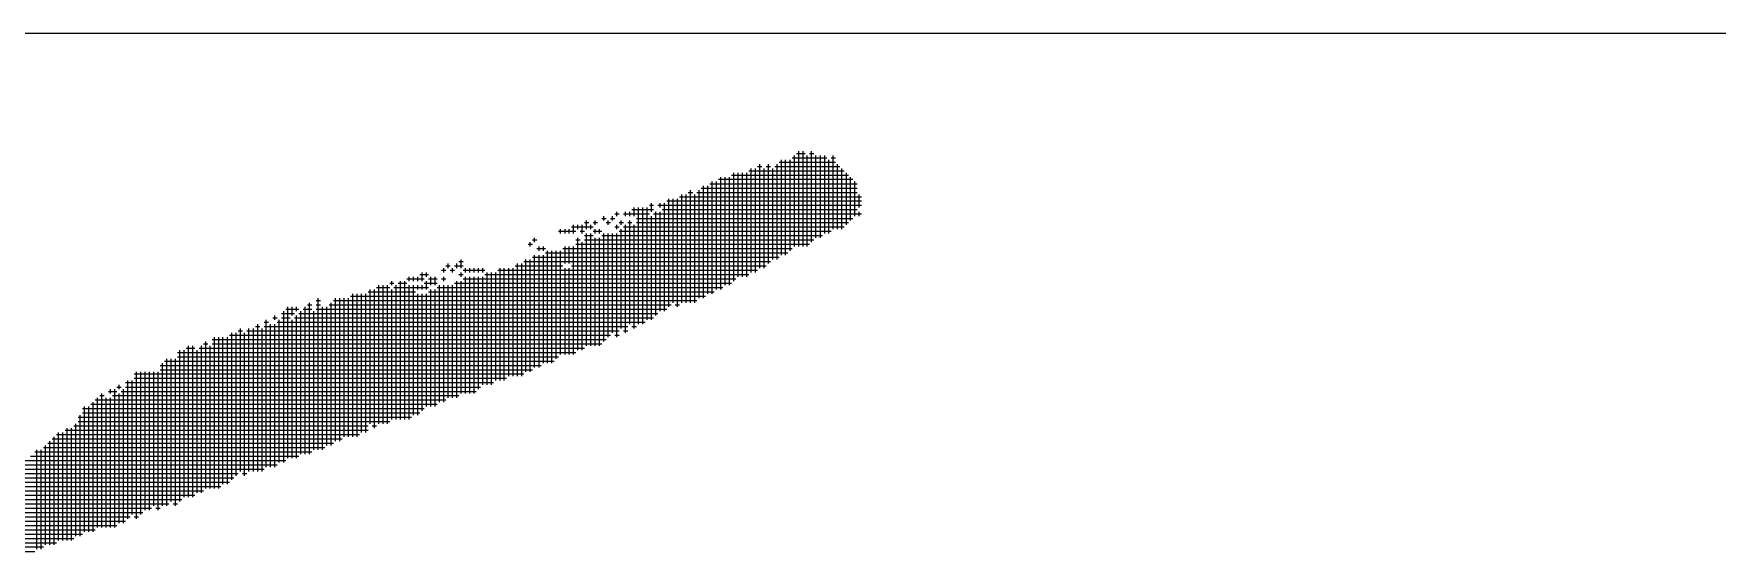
# Model space of a CAD drawing. Header units: feet. Extents: x 0 to 1079770, y 0 to 240000.
# Drawn here: x 955476 to 956946, y 14748 to 15200 of the extents above; entities that cross this region are included whole.
import ezdxf
from ezdxf.enums import TextEntityAlignment as Align

# ---------------------------------------------------------------- set-up
doc = ezdxf.new("R2010")
doc.units = ezdxf.units.FT
doc.header["$LTSCALE"] = 2200
doc.header["$MEASUREMENT"] = 0
for name, color, linetype in [('CX-BORD-LIN1', 4, 'CONTINUOUS'), ('CX-BORD-LIN2', 3, 'CONTINUOUS'), ('CX-BORD-TEX2', 7, 'CONTINUOUS'), ('CX-BORD-TEX3', 6, 'CONTINUOUS'), ('CX-MISC', 2, 'CONTINUOUS')]:
    doc.layers.add(name, color=color, linetype=linetype)
doc.styles.add('TB_TEXT', font='')
doc.styles.add('TB_WBTXT', font='')
doc.styles.add('TB_WMTXT', font='')
doc.styles.get('TB_TEXT').set_extended_font_data('DotumChe')
doc.styles.get('TB_WBTXT').set_extended_font_data('Dotum')
doc.styles.get('TB_WMTXT').set_extended_font_data('DotumChe')

# ---------------------------------------------------------------- blocks, each defined once
blk = doc.blocks.new('CXBLKA1-KHCA-1')
at = {"layer": 'CX-BORD-LIN2'}
blk.add_lwpolyline([(558, 12), (270, 12)], dxfattribs=at)
at = {"layer": 'CX-BORD-LIN1', "style": 'TB_TEXT'}
for tag, p in [('TR_RCON5', (342.3033, 33)), ('TR_RCON4', (342.3033, 27)), ('TR_RCON3', (342.3033, 21)), ('TR_RCON2', (342.3033, 15)), ('TR_RCON1', (342.3033, 9))]:
    blk.add_attdef(tag, text='', height=3.5, dxfattribs=at).set_placement(p, align=Align.MIDDLE_LEFT)
for tag, height, p in [('TR_DGN5', 3.5, (451.1185, 33)), ('TR_CHK5', 3.5, (491.1185, 33)), ('TR_RDAT5', 3.5, (317.5, 33)), ('TR_APP5', 3.5, (531.1185, 33)), ('TR_RNUM5', 3, (285.1051, 32.6366)), ('TR_DGN4', 3.5, (451.1185, 27)), ('TR_CHK4', 3.5, (491.1185, 27)), ('TR_RDAT4', 3.5, (317.5, 27)), ('TR_APP4', 3.5, (531.1185, 27)), ('TR_RNUM4', 3, (285.1051, 26.6366)), ('TR_DGN3', 3.5, (451.1185, 21)), ('TR_CHK3', 3.5, (491.1185, 21)), ('TR_RDAT3', 3.5, (317.5, 21)), ('TR_APP3', 3.5, (531.1185, 21)), ('TR_RNUM3', 3, (285.1051, 20.6366)), ('TR_DGN2', 3.5, (451.1185, 15)), ('TR_CHK2', 3.5, (491.1185, 15)), ('TR_RDAT2', 3.5, (317.5, 15)), ('TR_APP2', 3.5, (531.1185, 15)), ('TR_RNUM2', 3, (285.1051, 14.6366)), ('TR_DGN1', 3.5, (451.1185, 9)), ('TR_CHK1', 3.5, (491.1185, 9)), ('TR_RDAT1', 3.5, (317.5, 9)), ('TR_APP1', 3.5, (531.1185, 9)), ('TR_RNUM1', 3, (285.1051, 8.6366))]:
    blk.add_attdef(tag, text='', height=height, dxfattribs=at).set_placement(p, align=Align.MIDDLE_CENTER)
at = {"layer": 'CX-BORD-LIN2', "style": 'TB_TEXT'}
blk.add_attdef('TD_VERSION', text='', height=3, rotation=90, dxfattribs=at).set_placement((800.5, 48.0149), align=Align.MIDDLE_CENTER)
at = {"layer": 'CX-BORD-TEX2', "style": 'TB_WMTXT'}
for tag, height, p in [('TB_CNAME', 5, (15.3448, 531.8324)), ('TB_CSCOP', 4, (16.6346, 523.8324))]:
    blk.add_attdef(tag, text='', height=height, dxfattribs=at).set_placement(p, align=Align.BOTTOM_LEFT)
at = {"layer": 'CX-BORD-TEX2', "style": 'TB_WBTXT'}
for tag, height, p in [('TB_MTITIL', 10, (398, 533.3264)), ('TB_STITL', 7, (398, 518.3264))]:
    blk.add_attdef(tag, text='', height=height, dxfattribs=at).set_placement(p, align=Align.MIDDLE_CENTER)
at = {"layer": 'CX-BORD-TEX3', "style": 'TB_TEXT'}
for tag, height, p in [('TD_LNDST', 4.5, (215, 31.5)), ('TD_DSECT', 4.5, (605.5, 31.5)), ('TD_DDIST', 4.5, (654.5, 31.5)), ('TD_DNAME_TOP', 4.5, (755, 27.957)), ('TD_CSECT', 4.5, (605.5, 22.5)), ('TD_CDIST', 4.5, (654.5, 22.5)), ('TD_DNAME_MAIN', 4.5, (755, 21.4731)), ('TD_DNAME_BOT', 3, (755, 15.2489)), ('TD_HSCAL', 4.5, (620.8841, 13.7484)), ('TD_VSCAL', 4.5, (656.8615, 13.7484)), ('TD_CCOMP', 4.5, (215, 13.5927)), ('TD_CSTEP', 4.5, (250.744, 5.125)), ('TD_FIELD', 4.5, (180, 5.125)), ('TD_DWGNO', 4.5, (755, 5.0017)), ('TD_DWGCODE', 4.5, (637, 4.7908))]:
    blk.add_attdef(tag, text='', height=height, dxfattribs=at).set_placement(p, align=Align.MIDDLE_CENTER)
for tag, height, width, p in [('TD_DCOMP', 4.5, 0.95, (215, 22.5875)), ('TD_CNAME', 5, 0.78, (65, 7.5956))]:
    blk.add_attdef(tag, text='', height=height, dxfattribs=dict(at, width=width)).set_placement(p, align=Align.MIDDLE_CENTER)

msp = doc.modelspace()

# ---------------------------------------------------------------- linework, layer by layer
at = {"layer": 'CX-MISC'}
for p, q in [((956127.1, 15087.8, 9817), (956176.2, 15087.8, 9817)), ((956129, 15006.5, 9817), (956129, 15089.7, 9817)), ((956132.7, 15006.5, 9817), (956132.7, 15089.7, 9817)), ((956136.5, 15010.3, 9817), (956136.5, 15089.7, 9817)), ((956138.4, 15091.6, 9817), (956168.6, 15091.6, 9817)), ((956140.3, 15014.1, 9817), (956140.3, 15093.5, 9817)), ((956142.2, 15095.3, 9817), (956149.7, 15095.3, 9817)), ((956144.1, 15014.1, 9817), (956144.1, 15097.2, 9817)), ((956147.9, 15014.1, 9817), (956147.9, 15097.2, 9817)), ((956151.6, 15014.1, 9817), (956151.6, 15093.5, 9817)), ((956153.5, 15095.3, 9817), (956157.3, 15095.3, 9817)), ((956155.4, 15017.9, 9817), (956155.4, 15097.2, 9817)), ((956159.2, 15021.6, 9817), (956159.2, 15093.5, 9817)), ((956163, 15021.6, 9817), (956163, 15093.5, 9817)), ((956166.8, 15025.4, 9817), (956166.8, 15093.5, 9817)), ((956170.5, 15025.4, 9817), (956170.5, 15089.7, 9817)), ((956172.4, 15091.6, 9817), (956176.2, 15091.6, 9817)), ((956174.3, 15029.2, 9817), (956174.3, 15093.5, 9817)), ((956074.1, 15072.7, 9817), (956191.3, 15072.7, 9817)), ((956076, 14976.3, 9817), (956076, 15074.6, 9817)), ((956079.8, 14980.1, 9817), (956079.8, 15074.6, 9817)), ((956083.6, 14980.1, 9817), (956083.6, 15074.6, 9817)), ((956085.5, 15076.4, 9817), (956187.5, 15076.4, 9817)), ((956087.4, 14983.8, 9817), (956087.4, 15078.3, 9817)), ((956091.2, 14987.6, 9817), (956091.2, 15078.3, 9817)), ((956094.9, 14987.6, 9817), (956094.9, 15078.3, 9817)), ((956098.7, 14987.6, 9817), (956098.7, 15078.3, 9817)), ((956100.6, 15080.2, 9817), (956183.8, 15080.2, 9817)), ((956102.5, 14991.4, 9817), (956102.5, 15082.1, 9817)), ((956106.3, 14991.4, 9817), (956106.3, 15082.1, 9817)), ((956108.2, 15084, 9817), (956111.9, 15084, 9817)), ((956110.1, 14995.2, 9817), (956110.1, 15085.9, 9817)), ((956113.8, 14995.2, 9817), (956113.8, 15082.1, 9817)), ((956115.7, 15084, 9817), (956119.5, 15084, 9817)), ((956117.6, 14999, 9817), (956117.6, 15085.9, 9817)), ((956121.4, 15002.7, 9817), (956121.4, 15082.1, 9817)), ((956123.3, 15084, 9817), (956180, 15084, 9817)), ((956125.2, 15002.7, 9817), (956125.2, 15085.9, 9817)), ((956178.1, 15029.2, 9817), (956178.1, 15085.9, 9817)), ((956181.9, 15029.2, 9817), (956181.9, 15082.1, 9817)), ((956185.7, 15033, 9817), (956185.7, 15078.3, 9817)), ((956189.4, 15036.8, 9817), (956189.4, 15074.6, 9817)), ((956040.1, 15057.5, 9817), (956198.9, 15057.5, 9817)), ((956042, 14964.9, 9817), (956042, 15059.4, 9817)), ((956045.8, 14964.9, 9817), (956045.8, 15059.4, 9817)), ((956047.7, 15061.3, 9817), (956051.5, 15061.3, 9817)), ((956049.6, 14964.9, 9817), (956049.6, 15063.2, 9817)), ((956053.4, 14964.9, 9817), (956053.4, 15059.4, 9817)), ((956055.2, 15061.3, 9817), (956195.1, 15061.3, 9817)), ((956057.1, 14968.7, 9817), (956057.1, 15063.2, 9817)), ((956059, 15065.1, 9817), (956195.1, 15065.1, 9817)), ((956060.9, 14968.7, 9817), (956060.9, 15067, 9817)), ((956064.7, 14972.5, 9817), (956064.7, 15067, 9817)), ((956066.6, 15068.9, 9817), (956195.1, 15068.9, 9817)), ((956068.5, 14972.5, 9817), (956068.5, 15070.8, 9817)), ((956072.3, 14976.3, 9817), (956072.3, 15070.8, 9817)), ((956193.2, 15040.5, 9817), (956193.2, 15070.8, 9817)), ((956197, 15048.1, 9817), (956197, 15059.4, 9817)), ((955983.4, 15042.4, 9817), (955987.2, 15042.4, 9817)), ((955985.3, 15040.5, 9817), (955985.3, 15044.3, 9817)), ((955991, 15042.4, 9817), (956013.7, 15042.4, 9817)), ((955992.9, 15040.5, 9817), (955992.9, 15044.3, 9817)), ((955996.7, 15040.5, 9817), (955996.7, 15044.3, 9817)), ((955998.5, 15046.2, 9817), (956017.4, 15046.2, 9817)), ((956000.4, 15040.5, 9817), (956000.4, 15048.1, 9817)), ((956004.2, 14946, 9817), (956004.2, 15048.1, 9817)), ((956008, 14946, 9817), (956008, 15048.1, 9817)), ((956011.8, 14949.8, 9817), (956011.8, 15048.1, 9817)), ((956013.7, 15050, 9817), (956017.4, 15050, 9817)), ((956015.6, 15044.3, 9817), (956015.6, 15051.9, 9817)), ((956017.4, 15042.4, 9817), (956198.9, 15042.4, 9817)), ((956019.3, 14953.6, 9817), (956019.3, 15044.3, 9817)), ((956021.2, 15050, 9817), (956198.9, 15050, 9817)), ((956023.1, 15048.1, 9817), (956023.1, 15051.9, 9817)), ((956023.1, 14957.4, 9817), (956023.1, 15044.3, 9817)), ((956025, 15046.2, 9817), (956195.1, 15046.2, 9817)), ((956026.9, 14957.4, 9817), (956026.9, 15051.9, 9817)), ((956028.8, 15053.8, 9817), (956198.9, 15053.8, 9817)), ((956030.7, 14961.2, 9817), (956030.7, 15055.7, 9817)), ((956034.5, 14964.9, 9817), (956034.5, 15055.7, 9817)), ((956038.2, 14961.2, 9817), (956038.2, 15055.7, 9817)), ((956197, 15040.5, 9817), (956197, 15044.3, 9817)), ((955936.2, 15025.4, 9817), (955936.2, 15029.2, 9817)), ((955940, 15025.4, 9817), (955940, 15029.2, 9817)), ((955943.7, 15025.4, 9817), (955943.7, 15029.2, 9817)), ((955945.6, 15031.1, 9817), (955964.5, 15031.1, 9817)), ((955947.5, 15025.4, 9817), (955947.5, 15033, 9817)), ((955951.3, 15029.2, 9817), (955951.3, 15033, 9817)), ((955955.1, 15025.4, 9817), (955955.1, 15033, 9817)), ((955957, 15034.9, 9817), (955960.7, 15034.9, 9817)), ((955958.9, 15029.2, 9817), (955958.9, 15036.8, 9817)), ((955962.6, 15029.2, 9817), (955962.6, 15033, 9817)), ((955964.5, 15034.9, 9817), (955968.3, 15034.9, 9817)), ((955966.4, 15033, 9817), (955966.4, 15036.8, 9817)), ((955966.4, 15025.4, 9817), (955966.4, 15029.2, 9817)), ((955970.2, 15025.4, 9817), (955970.2, 15029.2, 9817)), ((955972.1, 15038.6, 9817), (955975.9, 15038.6, 9817)), ((955974, 15036.8, 9817), (955974, 15040.5, 9817)), ((955975.9, 15034.9, 9817), (955979.6, 15034.9, 9817)), ((955977.8, 15033, 9817), (955977.8, 15036.8, 9817)), ((955979.6, 15038.6, 9817), (955983.4, 15038.6, 9817)), ((955981.5, 15036.8, 9817), (955981.5, 15040.5, 9817)), ((955983.4, 15031.1, 9817), (955987.2, 15031.1, 9817)), ((955985.3, 15029.2, 9817), (955985.3, 15033, 9817)), ((955987.2, 15034.9, 9817), (955991, 15034.9, 9817)), ((955989.1, 15033, 9817), (955989.1, 15036.8, 9817)), ((955989.1, 14942.3, 9817), (955989.1, 15029.2, 9817)), ((955991, 15031.1, 9817), (956183.8, 15031.1, 9817)), ((955992.9, 14938.5, 9817), (955992.9, 15033, 9817)), ((955994.8, 15034.9, 9817), (955998.5, 15034.9, 9817)), ((955996.7, 14946, 9817), (955996.7, 15036.8, 9817)), ((956000.4, 14942.3, 9817), (956000.4, 15033, 9817)), ((956002.3, 15038.6, 9817), (956191.3, 15038.6, 9817)), ((956002.3, 15034.9, 9817), (956187.5, 15034.9, 9817)), ((956015.6, 14949.8, 9817), (956015.6, 15040.5, 9817)), ((955907.8, 15016, 9817), (955911.6, 15016, 9817)), ((955909.7, 15014.1, 9817), (955909.7, 15017.9, 9817)), ((955911.6, 15019.7, 9817), (955915.4, 15019.7, 9817)), ((955913.5, 15017.9, 9817), (955913.5, 15021.6, 9817)), ((955917.3, 15010.3, 9817), (955917.3, 15014.1, 9817)), ((955921.1, 15010.3, 9817), (955921.1, 15014.1, 9817)), ((955934.3, 15027.3, 9817), (955949.4, 15027.3, 9817)), ((955940, 14999, 9817), (955940, 15014.1, 9817)), ((955943.7, 14999, 9817), (955943.7, 15014.1, 9817)), ((955947.5, 14919.6, 9817), (955947.5, 15014.1, 9817)), ((955949.4, 15019.7, 9817), (955953.2, 15019.7, 9817)), ((955949.4, 15016, 9817), (956153.5, 15016, 9817)), ((955951.3, 14923.4, 9817), (955951.3, 15021.6, 9817)), ((955953.2, 15027.3, 9817), (955957, 15027.3, 9817)), ((955955.1, 14923.4, 9817), (955955.1, 15017.9, 9817)), ((955957, 15023.5, 9817), (955964.5, 15023.5, 9817)), ((955957, 15019.7, 9817), (956157.3, 15019.7, 9817)), ((955958.9, 14927.1, 9817), (955958.9, 15025.4, 9817)), ((955962.6, 14927.1, 9817), (955962.6, 15025.4, 9817)), ((955964.5, 15027.3, 9817), (955972.1, 15027.3, 9817)), ((955966.4, 14927.1, 9817), (955966.4, 15021.6, 9817)), ((955970.2, 14927.1, 9817), (955970.2, 15021.6, 9817)), ((955972.1, 15023.5, 9817), (956164.9, 15023.5, 9817)), ((955974, 14930.9, 9817), (955974, 15025.4, 9817)), ((955977.8, 14934.7, 9817), (955977.8, 15025.4, 9817)), ((955981.5, 14938.5, 9817), (955981.5, 15025.4, 9817)), ((955985.3, 14934.7, 9817), (955985.3, 15025.4, 9817)), ((955987.2, 15027.3, 9817), (956172.4, 15027.3, 9817)), ((955837.9, 14995.2, 9817), (955837.9, 14999, 9817)), ((955845.5, 14995.2, 9817), (955845.5, 14999, 9817)), ((955847.3, 15000.8, 9817), (955851.1, 15000.8, 9817)), ((955849.2, 14995.2, 9817), (955849.2, 15002.7, 9817)), ((955898.4, 14900.7, 9817), (955898.4, 14999, 9817)), ((955902.2, 14900.7, 9817), (955902.2, 14999, 9817)), ((955904, 15000.8, 9817), (956119.5, 15000.8, 9817)), ((955905.9, 14904.5, 9817), (955905.9, 15002.7, 9817)), ((955909.7, 14904.5, 9817), (955909.7, 15002.7, 9817)), ((955911.6, 15004.6, 9817), (956127.1, 15004.6, 9817)), ((955913.5, 14908.2, 9817), (955913.5, 15006.5, 9817)), ((955915.4, 15012.2, 9817), (955922.9, 15012.2, 9817)), ((955917.3, 14908.2, 9817), (955917.3, 15006.5, 9817)), ((955921.1, 14912, 9817), (955921.1, 15006.5, 9817)), ((955922.9, 15008.4, 9817), (956134.6, 15008.4, 9817)), ((955924.8, 14912, 9817), (955924.8, 15010.3, 9817)), ((955928.6, 14912, 9817), (955928.6, 15010.3, 9817)), ((955932.4, 14915.8, 9817), (955932.4, 15010.3, 9817)), ((955936.2, 14919.6, 9817), (955936.2, 15010.3, 9817)), ((955938.1, 15012.2, 9817), (956138.4, 15012.2, 9817)), ((955788.8, 14980.1, 9817), (955788.8, 14983.8, 9817)), ((955796.3, 14862.9, 9817), (955796.3, 14983.8, 9817)), ((955800.1, 14862.9, 9817), (955800.1, 14983.8, 9817)), ((955802, 14985.7, 9817), (955817.1, 14985.7, 9817)), ((955803.9, 14983.8, 9817), (955803.9, 14987.6, 9817)), ((955807.7, 14983.8, 9817), (955807.7, 14987.6, 9817)), ((955811.4, 14983.8, 9817), (955811.4, 14987.6, 9817)), ((955813.3, 14989.5, 9817), (955820.9, 14989.5, 9817)), ((955815.2, 14983.8, 9817), (955815.2, 14991.4, 9817)), ((955819, 14987.6, 9817), (955819, 14991.4, 9817)), ((955819, 14976.3, 9817), (955819, 14983.8, 9817)), ((955820.9, 14985.7, 9817), (955828.4, 14985.7, 9817)), ((955822.8, 14980.1, 9817), (955822.8, 14987.6, 9817)), ((955826.6, 14980.1, 9817), (955826.6, 14987.6, 9817)), ((955832.2, 14993.3, 9817), (955836, 14993.3, 9817)), ((955832.2, 14985.7, 9817), (955836, 14985.7, 9817)), ((955834.1, 14991.4, 9817), (955834.1, 14995.2, 9817)), ((955834.1, 14983.8, 9817), (955834.1, 14987.6, 9817)), ((955836, 14997.1, 9817), (955839.8, 14997.1, 9817)), ((955839.8, 14993.3, 9817), (955843.6, 14993.3, 9817)), ((955841.7, 14991.4, 9817), (955841.7, 14995.2, 9817)), ((955843.6, 14997.1, 9817), (955851.1, 14997.1, 9817)), ((955845.5, 14881.8, 9817), (955845.5, 14983.8, 9817)), ((955847.3, 14989.5, 9817), (955851.1, 14989.5, 9817)), ((955849.2, 14987.6, 9817), (955849.2, 14991.4, 9817)), ((955849.2, 14885.6, 9817), (955849.2, 14983.8, 9817)), ((955851.1, 14993.3, 9817), (955870, 14993.3, 9817)), ((955851.1, 14985.7, 9817), (956089.3, 14985.7, 9817)), ((955853, 14991.4, 9817), (955853, 14995.2, 9817)), ((955853, 14885.6, 9817), (955853, 14987.6, 9817)), ((955856.8, 14991.4, 9817), (955856.8, 14995.2, 9817)), ((955856.8, 14885.6, 9817), (955856.8, 14987.6, 9817)), ((955860.6, 14991.4, 9817), (955860.6, 14995.2, 9817)), ((955860.6, 14885.6, 9817), (955860.6, 14987.6, 9817)), ((955864.4, 14991.4, 9817), (955864.4, 14995.2, 9817)), ((955864.4, 14889.3, 9817), (955864.4, 14987.6, 9817)), ((955868.1, 14991.4, 9817), (955868.1, 14995.2, 9817)), ((955868.1, 14893.1, 9817), (955868.1, 14987.6, 9817)), ((955870, 14989.5, 9817), (956100.6, 14989.5, 9817)), ((955871.9, 14893.1, 9817), (955871.9, 14991.4, 9817)), ((955875.7, 14893.1, 9817), (955875.7, 14991.4, 9817)), ((955879.5, 14896.9, 9817), (955879.5, 14991.4, 9817)), ((955881.4, 14993.3, 9817), (956108.2, 14993.3, 9817)), ((955883.3, 14896.9, 9817), (955883.3, 14995.2, 9817)), ((955887, 14896.9, 9817), (955887, 14995.2, 9817)), ((955890.8, 14900.7, 9817), (955890.8, 14995.2, 9817)), ((955894.6, 14900.7, 9817), (955894.6, 14995.2, 9817)), ((955896.5, 14997.1, 9817), (955938.1, 14997.1, 9817)), ((955940, 14919.6, 9817), (955940, 14995.2, 9817)), ((955943.7, 14919.6, 9817), (955943.7, 14995.2, 9817)), ((955945.6, 14997.1, 9817), (956115.7, 14997.1, 9817)), ((955752.8, 14970.6, 9817), (956062.8, 14970.6, 9817)), ((955754.7, 14847.8, 9817), (955754.7, 14972.5, 9817)), ((955758.5, 14847.8, 9817), (955758.5, 14972.5, 9817)), ((955762.3, 14851.5, 9817), (955762.3, 14972.5, 9817)), ((955766.1, 14851.5, 9817), (955766.1, 14972.5, 9817)), ((955768, 14974.4, 9817), (955809.5, 14974.4, 9817)), ((955769.9, 14859.1, 9817), (955769.9, 14976.3, 9817)), ((955773.6, 14855.3, 9817), (955773.6, 14976.3, 9817)), ((955775.5, 14978.2, 9817), (955786.9, 14978.2, 9817)), ((955777.4, 14859.1, 9817), (955777.4, 14980.1, 9817)), ((955781.2, 14859.1, 9817), (955781.2, 14980.1, 9817)), ((955785, 14859.1, 9817), (955785, 14980.1, 9817)), ((955786.9, 14981.9, 9817), (955790.6, 14981.9, 9817)), ((955788.8, 14862.9, 9817), (955788.8, 14976.3, 9817)), ((955790.6, 14978.2, 9817), (955820.9, 14978.2, 9817)), ((955792.5, 14862.9, 9817), (955792.5, 14980.1, 9817)), ((955794.4, 14981.9, 9817), (955802, 14981.9, 9817)), ((955803.9, 14862.9, 9817), (955803.9, 14980.1, 9817)), ((955807.7, 14866.7, 9817), (955807.7, 14980.1, 9817)), ((955811.4, 14976.3, 9817), (955811.4, 14980.1, 9817)), ((955811.4, 14866.7, 9817), (955811.4, 14972.5, 9817)), ((955815.2, 14976.3, 9817), (955815.2, 14980.1, 9817)), ((955815.2, 14870.4, 9817), (955815.2, 14972.5, 9817)), ((955817.1, 14981.9, 9817), (955828.4, 14981.9, 9817)), ((955819, 14874.2, 9817), (955819, 14972.5, 9817)), ((955820.9, 14974.4, 9817), (956070.4, 14974.4, 9817)), ((955822.8, 14874.2, 9817), (955822.8, 14976.3, 9817)), ((955826.6, 14874.2, 9817), (955826.6, 14976.3, 9817)), ((955828.4, 14978.2, 9817), (956077.9, 14978.2, 9817)), ((955830.3, 14878, 9817), (955830.3, 14980.1, 9817)), ((955834.1, 14878, 9817), (955834.1, 14980.1, 9817)), ((955837.9, 14881.8, 9817), (955837.9, 14980.1, 9817)), ((955841.7, 14881.8, 9817), (955841.7, 14980.1, 9817)), ((955843.6, 14981.9, 9817), (956085.5, 14981.9, 9817)), ((955692.4, 14955.5, 9817), (955703.7, 14955.5, 9817)), ((955694.3, 14825.1, 9817), (955694.3, 14957.4, 9817)), ((955696.1, 14959.3, 9817), (955707.5, 14959.3, 9817)), ((955698, 14828.9, 9817), (955698, 14961.2, 9817)), ((955701.8, 14953.6, 9817), (955701.8, 14961.2, 9817)), ((955705.6, 14957.4, 9817), (955705.6, 14961.2, 9817)), ((955707.5, 14955.5, 9817), (956021.2, 14955.5, 9817)), ((955709.4, 14832.6, 9817), (955709.4, 14957.4, 9817)), ((955711.3, 14959.3, 9817), (955718.8, 14959.3, 9817)), ((955713.2, 14832.6, 9817), (955713.2, 14961.2, 9817)), ((955715, 14963, 9817), (955718.8, 14963, 9817)), ((955716.9, 14832.6, 9817), (955716.9, 14964.9, 9817)), ((955720.7, 14836.4, 9817), (955720.7, 14957.4, 9817)), ((955722.6, 14966.8, 9817), (955726.4, 14966.8, 9817)), ((955722.6, 14963, 9817), (955726.4, 14963, 9817)), ((955722.6, 14959.3, 9817), (956028.8, 14959.3, 9817)), ((955724.5, 14836.4, 9817), (955724.5, 14968.7, 9817)), ((955728.3, 14836.4, 9817), (955728.3, 14961.2, 9817)), ((955732.1, 14840.2, 9817), (955732.1, 14961.2, 9817)), ((955733.9, 14963, 9817), (956032.6, 14963, 9817)), ((955735.8, 14840.2, 9817), (955735.8, 14964.9, 9817)), ((955737.7, 14966.8, 9817), (956055.2, 14966.8, 9817)), ((955739.6, 14844, 9817), (955739.6, 14968.7, 9817)), ((955743.4, 14844, 9817), (955743.4, 14968.7, 9817)), ((955747.2, 14847.8, 9817), (955747.2, 14968.7, 9817)), ((955751, 14847.8, 9817), (955751, 14968.7, 9817)), ((956036.3, 14963, 9817), (956040.1, 14963, 9817)), ((955654.6, 14940.4, 9817), (955658.3, 14940.4, 9817)), ((955656.5, 14817.5, 9817), (955656.5, 14942.3, 9817)), ((955662.1, 14940.4, 9817), (955987.2, 14940.4, 9817)), ((955664, 14817.5, 9817), (955664, 14942.3, 9817)), ((955667.8, 14817.5, 9817), (955667.8, 14942.3, 9817)), ((955669.7, 14944.1, 9817), (955673.5, 14944.1, 9817)), ((955671.6, 14817.5, 9817), (955671.6, 14946, 9817)), ((955675.4, 14817.5, 9817), (955675.4, 14942.3, 9817)), ((955677.2, 14947.9, 9817), (955681, 14947.9, 9817)), ((955677.2, 14944.1, 9817), (955994.8, 14944.1, 9817)), ((955679.1, 14821.3, 9817), (955679.1, 14949.8, 9817)), ((955682.9, 14821.3, 9817), (955682.9, 14946, 9817)), ((955684.8, 14951.7, 9817), (955688.6, 14951.7, 9817)), ((955686.7, 14949.8, 9817), (955686.7, 14953.6, 9817)), ((955686.7, 14821.3, 9817), (955686.7, 14946, 9817)), ((955688.6, 14947.9, 9817), (956009.9, 14947.9, 9817)), ((955690.5, 14825.1, 9817), (955690.5, 14949.8, 9817)), ((955692.4, 14951.7, 9817), (955699.9, 14951.7, 9817)), ((955701.8, 14828.9, 9817), (955701.8, 14949.8, 9817)), ((955703.7, 14951.7, 9817), (956017.4, 14951.7, 9817)), ((955705.6, 14828.9, 9817), (955705.6, 14953.6, 9817)), ((955991, 14940.4, 9817), (955994.8, 14940.4, 9817)), ((955998.5, 14944.1, 9817), (956002.3, 14944.1, 9817)), ((955609.2, 14925.2, 9817), (955616.8, 14925.2, 9817)), ((955611.1, 14794.8, 9817), (955611.1, 14927.1, 9817)), ((955614.9, 14794.8, 9817), (955614.9, 14927.1, 9817)), ((955620.5, 14925.2, 9817), (955957, 14925.2, 9817)), ((955622.4, 14798.6, 9817), (955622.4, 14927.1, 9817)), ((955624.3, 14929, 9817), (955628.1, 14929, 9817)), ((955626.2, 14802.4, 9817), (955626.2, 14930.9, 9817)), ((955630, 14802.4, 9817), (955630, 14927.1, 9817)), ((955631.9, 14932.8, 9817), (955975.9, 14932.8, 9817)), ((955631.9, 14929, 9817), (955972.1, 14929, 9817)), ((955633.8, 14802.4, 9817), (955633.8, 14934.7, 9817)), ((955637.6, 14802.4, 9817), (955637.6, 14934.7, 9817)), ((955641.3, 14806.2, 9817), (955641.3, 14934.7, 9817)), ((955645.1, 14806.2, 9817), (955645.1, 14934.7, 9817)), ((955647, 14936.6, 9817), (955979.6, 14936.6, 9817)), ((955648.9, 14810, 9817), (955648.9, 14938.5, 9817)), ((955652.7, 14813.7, 9817), (955652.7, 14938.5, 9817)), ((955660.2, 14813.7, 9817), (955660.2, 14938.5, 9817)), ((955983.4, 14936.6, 9817), (955987.2, 14936.6, 9817)), ((955586.5, 14910.1, 9817), (955919.2, 14910.1, 9817)), ((955588.4, 14787.3, 9817), (955588.4, 14912, 9817)), ((955590.3, 14913.9, 9817), (955930.5, 14913.9, 9817)), ((955592.2, 14787.3, 9817), (955592.2, 14915.8, 9817)), ((955596, 14791.1, 9817), (955596, 14915.8, 9817)), ((955599.8, 14787.3, 9817), (955599.8, 14915.8, 9817)), ((955601.6, 14921.5, 9817), (955949.4, 14921.5, 9817)), ((955601.6, 14917.7, 9817), (955934.3, 14917.7, 9817)), ((955603.5, 14791.1, 9817), (955603.5, 14923.4, 9817)), ((955607.3, 14794.8, 9817), (955607.3, 14923.4, 9817)), ((955618.7, 14798.6, 9817), (955618.7, 14923.4, 9817)), ((955558.2, 14775.9, 9817), (955558.2, 14896.9, 9817)), ((955562, 14779.7, 9817), (955562, 14896.9, 9817)), ((955563.8, 14902.6, 9817), (955904, 14902.6, 9817)), ((955563.8, 14898.8, 9817), (955888.9, 14898.8, 9817)), ((955565.7, 14775.9, 9817), (955565.7, 14904.5, 9817)), ((955569.5, 14779.7, 9817), (955569.5, 14904.5, 9817)), ((955573.3, 14783.5, 9817), (955573.3, 14904.5, 9817)), ((955577.1, 14783.5, 9817), (955577.1, 14904.5, 9817)), ((955580.9, 14787.3, 9817), (955580.9, 14904.5, 9817)), ((955584.6, 14783.5, 9817), (955584.6, 14904.5, 9817)), ((955586.5, 14906.3, 9817), (955911.6, 14906.3, 9817)), ((955531.7, 14768.4, 9817), (955531.7, 14881.8, 9817)), ((955533.6, 14883.7, 9817), (955537.4, 14883.7, 9817)), ((955535.5, 14768.4, 9817), (955535.5, 14885.6, 9817)), ((955539.3, 14768.4, 9817), (955539.3, 14881.8, 9817)), ((955541.2, 14887.4, 9817), (955548.7, 14887.4, 9817)), ((955543.1, 14885.6, 9817), (955543.1, 14889.3, 9817)), ((955543.1, 14768.4, 9817), (955543.1, 14881.8, 9817)), ((955544.9, 14883.7, 9817), (955847.3, 14883.7, 9817)), ((955546.8, 14768.4, 9817), (955546.8, 14889.3, 9817)), ((955548.7, 14891.2, 9817), (955552.5, 14891.2, 9817)), ((955550.6, 14889.3, 9817), (955550.6, 14893.1, 9817)), ((955550.6, 14772.2, 9817), (955550.6, 14885.6, 9817)), ((955552.5, 14887.4, 9817), (955862.5, 14887.4, 9817)), ((955554.4, 14772.2, 9817), (955554.4, 14889.3, 9817)), ((955556.3, 14895, 9817), (955877.6, 14895, 9817)), ((955556.3, 14891.2, 9817), (955866.2, 14891.2, 9817)), ((955516.6, 14760.8, 9817), (955516.6, 14866.7, 9817)), ((955518.5, 14872.3, 9817), (955817.1, 14872.3, 9817)), ((955518.5, 14868.5, 9817), (955813.3, 14868.5, 9817)), ((955520.4, 14764.6, 9817), (955520.4, 14874.2, 9817)), ((955524.2, 14764.6, 9817), (955524.2, 14874.2, 9817)), ((955526, 14876.1, 9817), (955828.4, 14876.1, 9817)), ((955527.9, 14764.6, 9817), (955527.9, 14878, 9817)), ((955529.8, 14879.9, 9817), (955836, 14879.9, 9817)), ((955497.7, 14757, 9817), (955497.7, 14851.5, 9817)), ((955501.5, 14757, 9817), (955501.5, 14851.5, 9817)), ((955503.4, 14853.4, 9817), (955768, 14853.4, 9817)), ((955505.3, 14757, 9817), (955505.3, 14855.3, 9817)), ((955509, 14757, 9817), (955509, 14855.3, 9817)), ((955510.9, 14857.2, 9817), (955768, 14857.2, 9817)), ((955512.8, 14760.8, 9817), (955512.8, 14859.1, 9817)), ((955514.7, 14864.8, 9817), (955805.8, 14864.8, 9817)), ((955514.7, 14861, 9817), (955786.9, 14861, 9817)), ((955771.7, 14857.2, 9817), (955775.5, 14857.2, 9817)), ((955484.5, 14838.3, 9817), (955730.2, 14838.3, 9817)), ((955486.4, 14753.3, 9817), (955486.4, 14840.2, 9817)), ((955488.2, 14842.1, 9817), (955737.7, 14842.1, 9817)), ((955490.1, 14753.3, 9817), (955490.1, 14844, 9817)), ((955492, 14845.9, 9817), (955745.3, 14845.9, 9817)), ((955493.9, 14753.3, 9817), (955493.9, 14847.8, 9817)), ((955495.8, 14849.6, 9817), (955760.4, 14849.6, 9817)), ((955461.8, 14827, 9817), (955696.1, 14827, 9817)), ((955461.8, 14823.2, 9817), (955688.6, 14823.2, 9817)), ((955473.1, 14830.7, 9817), (955707.5, 14830.7, 9817)), ((955476.9, 14834.5, 9817), (955718.8, 14834.5, 9817)), ((955478.8, 14749.5, 9817), (955478.8, 14836.4, 9817)), ((955482.6, 14749.5, 9817), (955482.6, 14836.4, 9817)), ((955424, 14815.6, 9817), (955654.6, 14815.6, 9817)), ((955427.8, 14808.1, 9817), (955647, 14808.1, 9817)), ((955439.1, 14811.8, 9817), (955650.8, 14811.8, 9817)), ((955458, 14819.4, 9817), (955677.2, 14819.4, 9817)), ((955658.3, 14815.6, 9817), (955662.1, 14815.6, 9817)), ((955397.5, 14792.9, 9817), (955605.4, 14792.9, 9817)), ((955401.3, 14796.7, 9817), (955616.8, 14796.7, 9817)), ((955408.9, 14800.5, 9817), (955624.3, 14800.5, 9817)), ((955420.2, 14804.3, 9817), (955639.4, 14804.3, 9817)), ((955352.2, 14777.8, 9817), (955560.1, 14777.8, 9817)), ((955374.8, 14781.6, 9817), (955571.4, 14781.6, 9817)), ((955382.4, 14785.4, 9817), (955579, 14785.4, 9817)), ((955397.5, 14789.2, 9817), (955594.1, 14789.2, 9817)), ((955563.8, 14777.8, 9817), (955567.6, 14777.8, 9817)), ((955582.7, 14785.4, 9817), (955586.5, 14785.4, 9817)), ((955597.9, 14789.2, 9817), (955601.6, 14789.2, 9817)), ((955318.1, 14766.5, 9817), (955529.8, 14766.5, 9817)), ((955340.8, 14774, 9817), (955556.3, 14774, 9817)), ((955340.8, 14770.3, 9817), (955548.7, 14770.3, 9817)), ((955238.8, 14751.4, 9817), (955484.5, 14751.4, 9817)), ((955280.3, 14755.1, 9817), (955495.8, 14755.1, 9817)), ((955291.7, 14758.9, 9817), (955510.9, 14758.9, 9817)), ((955310.6, 14762.7, 9817), (955518.5, 14762.7, 9817)), ((955227.4, 14747.6, 9817), (955476.9, 14747.6, 9817))]:
    msp.add_line(p, q, dxfattribs=at)

# ---------------------------------------------------------------- block references
at = {"layer": 'CX-MISC', "xscale": 400, "yscale": 400, "zscale": 400}
msp.add_blockref('CXBLKA1-KHCA-1', (753370.5, 10400), dxfattribs=at)

doc.saveas('drawing.dxf')
